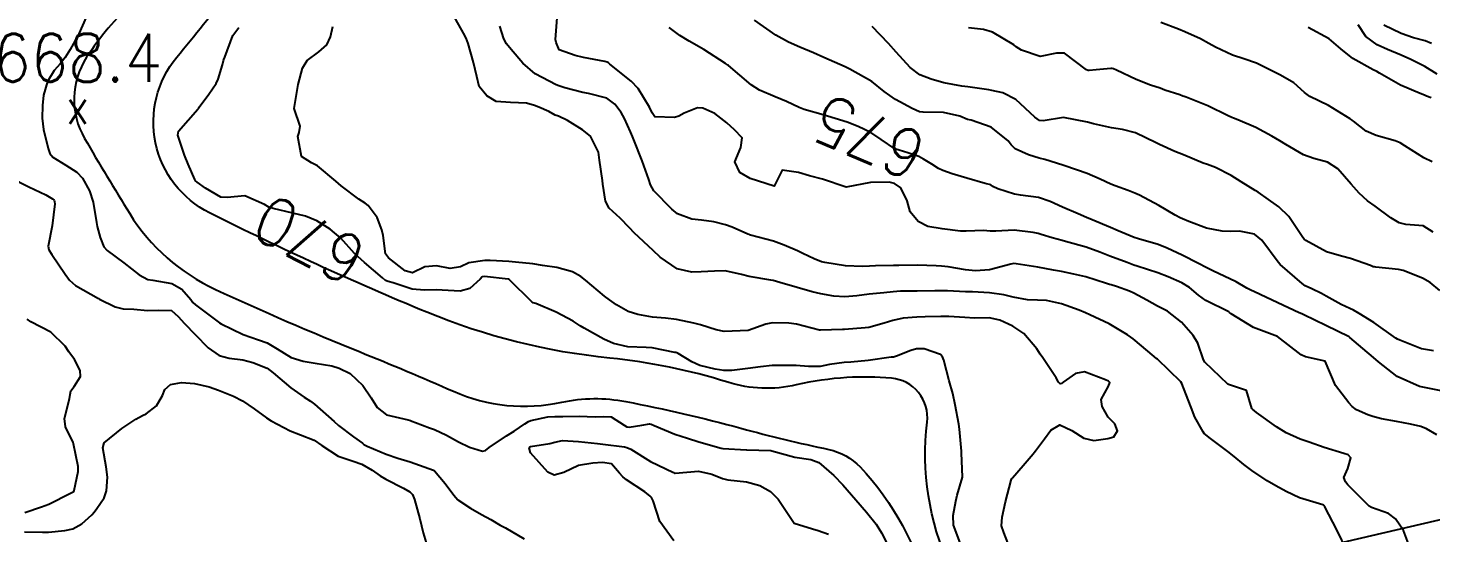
# Model space of a CAD drawing. Header units: metres. Extents: x 298520 to 308411, y 7433745 to 7450750.
# Drawn here: x 300560.7 to 300677.4, y 7444917 to 7444959 of the extents above; entities that cross this region are included whole.
import ezdxf
from ezdxf.enums import TextEntityAlignment as Align

# ---------------------------------------------------------------- set-up
doc = ezdxf.new("R2010")
doc.units = ezdxf.units.M
doc.header["$LTSCALE"] = 10
doc.linetypes.add('CONTINUO', pattern=[0])
for name, color, linetype in [('Cotas', 45, 'Continuous'), ('Curvas de Nivel 1m', 11, 'Continuous'), ('Curvas de Nivel 5m', 15, 'Continuous'), ('Hidrografia', 140, 'Continuous'), ('Pontos Cotados', 45, 'Continuous'), ('TEXTO', 45, 'Continuous')]:
    doc.layers.add(name, color=color, linetype=linetype)
doc.styles.add('Style-STANDARD', font='STANDARD.shx')

# ---------------------------------------------------------------- blocks, each defined once
blk = doc.blocks.new('ELVTXT_26')
at = {"layer": 'Pontos Cotados', "linetype": 'Continuous', "style": 'Style-STANDARD'}
for s, height, p in [('668.4', 4, (0, 4)), ('x', 3, (0, 0))]:
    blk.add_text(s, height=height, dxfattribs=at).set_placement(p, align=Align.MIDDLE_CENTER)

msp = doc.modelspace()

# ---------------------------------------------------------------- linework, layer by layer
at = {"layer": 'Curvas de Nivel 1m', "flags": 128}
for points, elevation in [([(300642.39, 7444915.73), (300641.84, 7444917.07), (300641.67, 7444917.64), (300641.71, 7444918.36), (300641.99, 7444919.64), (300642.46, 7444921.44), (300642.51, 7444921.58), (300642.56, 7444921.63), (300643.45, 7444922.65), (300644.28, 7444923.61), (300644.37, 7444923.72), (300644.49, 7444923.86), (300645.23, 7444924.87), (300645.76, 7444925.59), (300646.52, 7444926.03), (300647.52, 7444925.57), (300648.5, 7444924.92), (300649.33, 7444924.72), (300650.5, 7444924.89), (300651, 7444925.04), (300651.3, 7444925.53), (300651.09, 7444926.11), (300650.52, 7444926.66), (300650.02, 7444927.55), (300649.95, 7444928.13), (300650.55, 7444929.24), (300650.68, 7444929.54), (300650.55, 7444929.65), (300650.32, 7444929.78), (300648.57, 7444930.45), (300647.82, 7444930.31), (300646.78, 7444929.58), (300646.66, 7444929.48), (300646.55, 7444929.45), (300646.47, 7444929.5), (300646.41, 7444929.58), (300646.19, 7444929.95), (300645.09, 7444931.6), (300644.88, 7444931.9), (300644.59, 7444932.34), (300643.52, 7444933.62), (300642.61, 7444934.23), (300641.52, 7444934.74), (300640.62, 7444934.92), (300639.4, 7444934.89), (300638.62, 7444934.96), (300637.27, 7444935.05), (300636.62, 7444935.05), (300635.32, 7444935.02), (300634.62, 7444934.99), (300633.47, 7444934.89), (300632.62, 7444934.7), (300631.9, 7444934.48), (300630.61, 7444934.14), (300630.31, 7444934.09), (300628.61, 7444933.97), (300628.44, 7444933.96), (300626.6, 7444933.9), (300626.52, 7444933.91), (300624.61, 7444934.4), (300623.97, 7444934.5), (300622.61, 7444934.52), (300622.07, 7444934.41), (300620.6, 7444933.89), (300618.6, 7444933.79), (300617.92, 7444933.93), (300616.61, 7444934.36), (300616.07, 7444934.49), (300614.62, 7444934.78), (300613.7, 7444934.9), (300612.62, 7444934.99), (300611.42, 7444935.21), (300610.62, 7444935.46), (300609.64, 7444936.02), (300609.05, 7444936.44), (300608.64, 7444936.73), (300607.05, 7444938.06), (300606.66, 7444938.38), (300605.98, 7444938.75), (300604.67, 7444939.12), (300603.49, 7444939.27), (300602.67, 7444939.41), (300601.23, 7444939.57), (300600.68, 7444939.61), (300599.13, 7444939.7), (300598.68, 7444939.71), (300597.35, 7444939.5), (300596.67, 7444939.18), (300595.81, 7444939.04), (300594.67, 7444939.25), (300593.7, 7444939.18), (300592.66, 7444938.66), (300592.05, 7444938.85), (300590.68, 7444939.91), (300590.43, 7444940.25), (300590.23, 7444941.79), (300590.13, 7444942.26), (300589.73, 7444943.28), (300588.99, 7444944.28), (300588.73, 7444944.48), (300588.22, 7444944.8), (300586.75, 7444945.91), (300586.29, 7444946.3), (300584.77, 7444947.56), (300584.27, 7444947.83), (300583.45, 7444948.34), (300583.14, 7444950), (300583.24, 7444950.34), (300583.34, 7444950.88), (300582.82, 7444952.35), (300583.16, 7444954.35), (300583.51, 7444955.7), (300583.92, 7444956.33), (300584.88, 7444957.06), (300585.55, 7444957.65), (300585.86, 7444958.31), (300586.05, 7444959.17)], 671), ([(300670.4, 7444915.52), (300669.55, 7444917.31), (300668.54, 7444919.21), (300668.46, 7444919.32), (300668.43, 7444919.35), (300668.39, 7444919.37), (300666.44, 7444919.97), (300665.32, 7444920.49), (300664.46, 7444920.96), (300663.76, 7444921.38), (300662.47, 7444922.22), (300661.8, 7444922.72), (300661, 7444923.41), (300660.49, 7444923.82), (300659.04, 7444924.9), (300658.51, 7444925.32), (300658.42, 7444925.44), (300657.75, 7444926.68), (300657.42, 7444927.46), (300657.19, 7444928.11), (300656.66, 7444929.47), (300656.56, 7444929.62), (300654.62, 7444931.49), (300654.58, 7444931.53), (300654.36, 7444931.71), (300652.6, 7444933.19), (300652.42, 7444933.33), (300652.15, 7444933.52), (300650.62, 7444934.42), (300649.01, 7444935.17), (300648.63, 7444935.34), (300648.13, 7444935.57), (300646.64, 7444936.1), (300645.4, 7444936.36), (300644.64, 7444936.4), (300643.82, 7444936.44), (300642.64, 7444936.66), (300641.84, 7444936.84), (300640.65, 7444937), (300639.25, 7444937.08), (300638.65, 7444937.1), (300637.16, 7444937.18), (300636.65, 7444937.19), (300636.11, 7444937.17), (300634.65, 7444937.15), (300633.25, 7444937.14), (300632.65, 7444937.09), (300631.88, 7444937), (300630.64, 7444936.89), (300629.62, 7444936.76), (300628.64, 7444936.68), (300627.71, 7444936.74), (300626.64, 7444936.92), (300625.91, 7444937.1), (300624.65, 7444937.46), (300623.21, 7444937.86), (300622.66, 7444938.03), (300622.46, 7444938.07), (300620.66, 7444938.36), (300620.02, 7444938.54), (300618.67, 7444938.84), (300617.79, 7444938.81), (300616.67, 7444938.76), (300615.89, 7444938.72), (300614.67, 7444939), (300613.26, 7444939.98), (300612.69, 7444940.52), (300611.1, 7444942.01), (300610.71, 7444942.42), (300609.93, 7444943.23), (300609.04, 7444944.04), (300608.73, 7444944.63), (300608.51, 7444946.04), (300608.46, 7444946.34), (300608.22, 7444948.05), (300608.13, 7444948.7), (300607.48, 7444950.05), (300606.81, 7444950.56), (300605.56, 7444951.33), (300604.82, 7444951.69), (300604.53, 7444951.8), (300604.01, 7444952.09), (300603.17, 7444952.45), (300602.83, 7444952.58), (300602.15, 7444952.79), (300600.83, 7444952.84), (300599.62, 7444952.93), (300598.84, 7444953.4), (300598.22, 7444954.17), (300598.02, 7444955), (300597.74, 7444956.17), (300597.3, 7444957.76), (300597.13, 7444958.18), (300596.9, 7444958.6), (300596.02, 7444960.19)], 672), ([(300675.51, 7444916.13), (300675.09, 7444917.24), (300674.42, 7444918.2), (300673.83, 7444918.66), (300672.43, 7444919.17), (300672.24, 7444919.28), (300670.46, 7444921.05), (300670.26, 7444921.3), (300670.12, 7444921.65), (300670.47, 7444922.39), (300670.72, 7444923.3), (300670.49, 7444923.55), (300670.13, 7444923.66), (300668.5, 7444924.14), (300667.25, 7444924.59), (300666.51, 7444924.84), (300665.33, 7444925.36), (300664.52, 7444925.86), (300662.86, 7444927.06), (300662.53, 7444927.33), (300662.5, 7444927.36), (300662.49, 7444927.39), (300662.03, 7444928.88), (300660.55, 7444929.39), (300660.49, 7444929.42), (300658.58, 7444931.25), (300658.47, 7444931.44), (300657.98, 7444932.83), (300657.6, 7444933.46), (300656.62, 7444934.56), (300655.47, 7444935.48), (300654.91, 7444935.76), (300654.64, 7444935.9), (300653.75, 7444936.39), (300652.65, 7444936.99), (300652.29, 7444937.16), (300651.23, 7444937.53), (300650.78, 7444937.67), (300650.65, 7444937.71), (300650.39, 7444937.8), (300648.66, 7444938.33), (300647.66, 7444938.57), (300646.66, 7444938.78), (300645.98, 7444938.9), (300644.67, 7444939.14), (300642.87, 7444939.43), (300642.67, 7444939.45), (300642.43, 7444939.4), (300640.67, 7444938.92), (300639.5, 7444938.84), (300638.67, 7444938.93), (300637.21, 7444939.16), (300636.67, 7444939.22), (300636.21, 7444939.25), (300634.67, 7444939.31), (300633.12, 7444939.29), (300632.67, 7444939.28), (300631.17, 7444939.26), (300630.67, 7444939.24), (300630.09, 7444939.2), (300628.67, 7444939.26), (300626.97, 7444939.53), (300626.68, 7444939.6), (300626.09, 7444939.83), (300625.13, 7444940.29), (300624.69, 7444940.49), (300623.58, 7444940.98), (300622.7, 7444941.31), (300620.79, 7444941.81), (300620.7, 7444941.83), (300620.66, 7444941.85), (300620.55, 7444941.89), (300619.27, 7444942.47), (300618.71, 7444942.66), (300617.73, 7444942.92), (300616.71, 7444943.06), (300615.9, 7444943.14), (300614.72, 7444943.59), (300614.25, 7444943.97), (300612.75, 7444945.5), (300612.47, 7444945.99), (300612.32, 7444946.44), (300611.78, 7444948), (300611.08, 7444949.73), (300610.97, 7444950.01), (300610.81, 7444950.4), (300610.3, 7444951.5), (300610.02, 7444952.02), (300609.51, 7444952.71), (300608.83, 7444953.2), (300607.31, 7444953.58), (300606.84, 7444953.66), (300605.35, 7444954.07), (300604.85, 7444954.23), (300604.62, 7444954.31), (300602.86, 7444955.22), (300601.86, 7444956.12), (300600.88, 7444957.26), (300600.49, 7444957.73), (300600.28, 7444958.14), (300599.94, 7444959.18)], 673), ([(300677.87, 7444925.21), (300676.99, 7444925.7), (300676.52, 7444925.89), (300675.66, 7444926.1), (300674.52, 7444926.32), (300673.25, 7444926.54), (300672.53, 7444926.73), (300672.13, 7444926.87), (300671.19, 7444927.29), (300670.81, 7444927.57), (300670.54, 7444927.86), (300669.44, 7444929.31), (300668.58, 7444931.32), (300666.94, 7444931.69), (300666.59, 7444931.86), (300664.6, 7444933.37), (300662.61, 7444934.14), (300660.77, 7444935.27), (300660.63, 7444935.38), (300660.56, 7444935.42), (300658.64, 7444936.38), (300658.03, 7444936.83), (300657.29, 7444937.45), (300656.66, 7444937.83), (300655.53, 7444938.34), (300654.66, 7444938.68), (300652.95, 7444939.23), (300652.67, 7444939.31), (300652.52, 7444939.36), (300652.11, 7444939.52), (300650.68, 7444940.06), (300649.84, 7444940.4), (300648.69, 7444940.81), (300646.99, 7444941.29), (300646.7, 7444941.36), (300645.86, 7444941.59), (300644.96, 7444941.86), (300644.71, 7444941.94), (300644.28, 7444942.04), (300642.71, 7444942.21), (300641.19, 7444942.13), (300640.71, 7444942.14), (300640.17, 7444942.2), (300638.71, 7444942.15), (300638.24, 7444942.15), (300636.71, 7444942.33), (300635.54, 7444942.54), (300634.72, 7444942.95), (300634.07, 7444943.74), (300633.8, 7444944.67), (300633.29, 7444945.74), (300632.76, 7444946.09), (300632.31, 7444946.21), (300630.76, 7444946.19), (300628.75, 7444945.8), (300626.76, 7444946.47), (300625.68, 7444946.75), (300624.76, 7444947.02), (300623.42, 7444947.21), (300622.75, 7444945.87), (300620.76, 7444946.53), (300619.89, 7444947.03), (300619.48, 7444947.91), (300619.98, 7444949.1), (300620.09, 7444949.9), (300619.46, 7444950.56), (300618.81, 7444951.15), (300617.81, 7444951.93), (300616.83, 7444952.36), (300616.37, 7444952.4), (300615.27, 7444951.96), (300614.82, 7444951.71), (300614.45, 7444951.6), (300612.82, 7444951.64), (300612.6, 7444951.99), (300612.38, 7444952.44), (300611.43, 7444954), (300610.85, 7444954.62), (300609.09, 7444956.04), (300608.97, 7444956.13), (300608.87, 7444956.19), (300608.68, 7444956.24), (300606.88, 7444956.59), (300606.19, 7444956.76), (300604.88, 7444957.23), (300604.63, 7444957.83), (300604.57, 7444958.08), (300604.7, 7444959.87)], 674), ([(300677.58, 7444932.2), (300676.59, 7444932.36), (300674.79, 7444933.06), (300674.6, 7444933.16), (300674.46, 7444933.25), (300672.62, 7444934.53), (300671.41, 7444935.29), (300670.92, 7444935.58), (300670.64, 7444935.71), (300669.9, 7444936.04), (300668.65, 7444936.74), (300668.27, 7444936.95), (300667.47, 7444937.34), (300666.91, 7444937.6), (300666.66, 7444937.78), (300664.84, 7444939.37), (300664.68, 7444939.55), (300663.3, 7444941.38), (300662.71, 7444941.88), (300661.44, 7444942.13), (300660.71, 7444942.12), (300660, 7444942.14), (300658.71, 7444942.4), (300657.24, 7444942.93), (300656.72, 7444943.17), (300656.51, 7444943.26), (300656.1, 7444943.47), (300654.73, 7444944.28), (300653.13, 7444945.12), (300652.75, 7444945.29), (300652.19, 7444945.52), (300651.12, 7444945.9), (300650.76, 7444946.04), (300649.85, 7444946.46), (300648.77, 7444946.94), (300646.93, 7444947.58), (300646.77, 7444947.64), (300645.27, 7444948.1), (300644.78, 7444948.22), (300643.9, 7444948.5), (300642.79, 7444949), (300642.47, 7444949.31), (300642.22, 7444949.64), (300640.81, 7444950.79), (300639.13, 7444951.36), (300638.82, 7444951.43), (300638.2, 7444951.69), (300636.83, 7444952.02), (300635.13, 7444952.03), (300634.83, 7444952.07), (300634.22, 7444952.35), (300632.84, 7444953.09), (300631.91, 7444953.76), (300630.86, 7444954.58), (300629.05, 7444955.62), (300628.87, 7444955.7), (300628.65, 7444955.8), (300626.88, 7444956.59), (300626.01, 7444956.96), (300624.89, 7444957.44), (300623.94, 7444957.86), (300622.9, 7444958.43), (300621.12, 7444959.68)], 676), ([(300678.12, 7444937.21), (300677.32, 7444937.88), (300676.66, 7444938.24), (300675.06, 7444938.86), (300674.67, 7444938.95), (300672.8, 7444939.14), (300672.67, 7444939.16), (300672.58, 7444939.18), (300672.34, 7444939.28), (300670.68, 7444939.87), (300669.93, 7444940.07), (300668.69, 7444940.42), (300666.98, 7444941.35), (300666.82, 7444941.46), (300666.71, 7444941.61), (300665.55, 7444943.36), (300664.73, 7444944.17), (300662.99, 7444945.39), (300662.75, 7444945.53), (300661.59, 7444946.23), (300660.77, 7444946.76), (300659.46, 7444947.43), (300658.78, 7444947.67), (300658.42, 7444947.8), (300656.78, 7444948.48), (300656.08, 7444948.77), (300654.79, 7444949.34), (300654.51, 7444949.49), (300652.8, 7444950.31), (300651.73, 7444950.6), (300650.81, 7444950.72), (300649.3, 7444951.07), (300648.82, 7444951.2), (300646.82, 7444951.58), (300645.12, 7444951.31), (300644.82, 7444951.33), (300644.42, 7444951.61), (300642.84, 7444953.09), (300641.76, 7444953.64), (300640.85, 7444953.85), (300640.61, 7444953.89), (300638.85, 7444954.13), (300638.35, 7444954.19), (300636.85, 7444954.47), (300635.8, 7444954.77), (300634.86, 7444955.15), (300634.07, 7444955.74), (300632.89, 7444957.04), (300632.25, 7444957.76), (300630.91, 7444959.15)], 677), ([(300677.47, 7444947.91), (300676.78, 7444948.23), (300675.19, 7444949.25), (300674.8, 7444949.48), (300674.4, 7444949.66), (300672.81, 7444950.1), (300671.99, 7444950.47), (300670.92, 7444951.3), (300670.86, 7444951.34), (300670.82, 7444951.37), (300670.66, 7444951.47), (300668.84, 7444952.58), (300667.31, 7444953.34), (300666.85, 7444953.67), (300665.98, 7444954.48), (300664.86, 7444955.11), (300664.32, 7444955.38), (300662.87, 7444956.11), (300661.82, 7444956.47), (300660.88, 7444956.78), (300659.45, 7444957.43), (300658.9, 7444957.74), (300658.2, 7444958.14), (300656.91, 7444958.72), (300656.37, 7444958.93), (300654.91, 7444959.49)], 679), ([(300677.9, 7444955.21), (300676.87, 7444955.83), (300675.7, 7444956.43), (300674.89, 7444956.78), (300673.75, 7444957.26), (300672.9, 7444957.64), (300671.95, 7444958.34), (300671.31, 7444959.29)], 681), ([(300677.42, 7444957.74), (300676.9, 7444957.96), (300675.93, 7444958.21), (300674.91, 7444958.58), (300673.45, 7444959.26)], 682), ([(300677.56, 7444942.06), (300676.72, 7444942.59), (300675.28, 7444942.69), (300674.72, 7444942.83), (300674.05, 7444943.26), (300672.73, 7444944.21), (300672.1, 7444944.65), (300671.41, 7444945.29), (300670.75, 7444946.04), (300669.64, 7444947.31), (300668.78, 7444947.88), (300667.63, 7444948.19), (300666.78, 7444948.49), (300665.31, 7444949.36), (300664.8, 7444949.65), (300664.13, 7444950.05), (300662.81, 7444950.77), (300661.3, 7444951.41), (300660.94, 7444951.54), (300660.82, 7444951.59), (300660.51, 7444951.74), (300658.83, 7444952.56), (300657.01, 7444953.29), (300656.84, 7444953.34), (300656.75, 7444953.37), (300656.48, 7444953.47), (300655.25, 7444953.88), (300654.85, 7444954.02), (300654.06, 7444954.29), (300652.86, 7444954.75), (300651.23, 7444955.53), (300650.97, 7444955.64), (300650.87, 7444955.66), (300650.74, 7444955.67), (300649.53, 7444955.55), (300648.94, 7444955.5), (300648.87, 7444955.51), (300648.74, 7444955.56), (300646.89, 7444956.94), (300646.24, 7444956.95), (300644.88, 7444956.67), (300643.33, 7444957.18), (300642.89, 7444957.47), (300642.67, 7444957.63), (300640.9, 7444958.68), (300640.15, 7444958.9), (300638.91, 7444959.06)], 678), ([(300559.18, 7444946.63), (300560.75, 7444945.83), (300562.18, 7444945.15), (300562.74, 7444944.83), (300562.86, 7444944.72), (300562.91, 7444944.59), (300562.92, 7444944.4), (300562.7, 7444942.59), (300562.38, 7444940.9), (300562.43, 7444940.59), (300562.68, 7444940.2), (300563.77, 7444938.57), (300564.14, 7444938.06), (300564.64, 7444937.63), (300566.55, 7444936.54), (300566.63, 7444936.49), (300567.95, 7444935.84), (300568.62, 7444935.69), (300569.49, 7444935.64), (300570.62, 7444935.53), (300571.53, 7444935.57), (300572.62, 7444935.55), (300573.19, 7444935.03), (300573.71, 7444934.45), (300574.6, 7444933.54), (300575.68, 7444932.43), (300576.58, 7444931.8), (300577.42, 7444931.57), (300578.57, 7444931.43), (300579.4, 7444931.21), (300580.57, 7444930.74), (300581.08, 7444930.36), (300582.54, 7444929.12), (300583.67, 7444928.33), (300584.2, 7444928), (300584.53, 7444927.76), (300586.16, 7444926.3), (300586.51, 7444925.99), (300587.76, 7444925.02), (300588.5, 7444924.5), (300588.63, 7444924.41), (300588.9, 7444924.27), (300590.48, 7444923.6), (300591.46, 7444923.26), (300592.47, 7444922.96), (300594.41, 7444922.27), (300594.46, 7444922.24), (300594.5, 7444922.21), (300595.39, 7444921.14), (300596.1, 7444920.19), (300596.44, 7444919.8), (300597.5, 7444919.09), (300598.42, 7444918.58), (300599.19, 7444918.15), (300599.97, 7444917.7), (300600.41, 7444917.46), (300601.96, 7444916.55)], 671), ([(300560.42, 7444918.73), (300561.81, 7444919.21), (300562.43, 7444919.44), (300564.23, 7444920.35), (300564.44, 7444920.46), (300564.5, 7444920.5), (300564.53, 7444920.56), (300564.87, 7444922.15), (300564.87, 7444922.56), (300564.49, 7444924.44), (300564.45, 7444924.56), (300563.81, 7444925.87), (300563.73, 7444926.57), (300564.15, 7444928.19), (300564.21, 7444928.56), (300564.25, 7444928.85), (300564.54, 7444929.23), (300565.05, 7444930.06), (300565.03, 7444930.56), (300564.57, 7444931.47), (300564.1, 7444932.09), (300563.78, 7444932.57), (300562.6, 7444933.74), (300560.93, 7444934.61), (300560.61, 7444934.82)], 671), ([(300560.4, 7444917.12), (300561.9, 7444917.1), (300562.4, 7444917.11), (300563.75, 7444917.23), (300564.41, 7444917.37), (300565.16, 7444917.8), (300566.01, 7444918.54), (300566.2, 7444918.77), (300566.43, 7444919.06), (300567.02, 7444919.95), (300567.22, 7444920.53), (300567.31, 7444921.68), (300567.19, 7444922.53), (300566.91, 7444924.11), (300567.02, 7444924.53), (300568.51, 7444925.72), (300569.67, 7444926.5), (300570.21, 7444926.8), (300570.52, 7444926.96), (300571.39, 7444927.62), (300571.87, 7444928.48), (300572.06, 7444928.96), (300572.55, 7444929.38), (300573.47, 7444929.54), (300574.55, 7444929.47), (300575.77, 7444929.2), (300576.54, 7444928.91), (300577.77, 7444928.41), (300578.53, 7444928.02), (300579.49, 7444927.35), (300580.52, 7444926.61), (300580.91, 7444926.37), (300582.5, 7444925.53), (300583.36, 7444925.19), (300584.5, 7444924.75), (300585.14, 7444924.31), (300586.48, 7444923.43), (300587.74, 7444923.02), (300588.47, 7444922.77), (300589.33, 7444922.27), (300589.99, 7444921.78), (300590.46, 7444921.52), (300591.92, 7444920.76), (300592.45, 7444920.45), (300592.66, 7444920.23), (300592.84, 7444919.83), (300593.28, 7444918.22), (300593.57, 7444917.05), (300593.81, 7444916.22)], 672), ([(300614.4, 7444916.39), (300613.25, 7444917.98), (300612.7, 7444919.72), (300612.54, 7444919.99), (300612.44, 7444920.1), (300611.99, 7444920.45), (300610.46, 7444921.47), (300610.15, 7444921.7), (300609.9, 7444922.02), (300609.23, 7444922.79), (300608.47, 7444922.89), (300607.68, 7444922.84), (300606.47, 7444922.64), (300605.27, 7444922.08), (300604.46, 7444921.84), (300603.94, 7444922.1), (300602.49, 7444923.69), (300602.36, 7444924.11), (300602.42, 7444924.19), (300602.49, 7444924.22), (300604.1, 7444924.49), (300604.5, 7444924.6), (300605.15, 7444924.73), (300606.49, 7444924.65), (300608.06, 7444924.48), (300608.49, 7444924.43), (300610.29, 7444924.21), (300610.49, 7444924.15), (300610.83, 7444924.01), (300612.47, 7444922.99), (300614.38, 7444922.06), (300614.46, 7444922.02), (300614.51, 7444922.02), (300616.47, 7444922.17), (300617.56, 7444921.93), (300618.46, 7444921.57), (300618.91, 7444921.47), (300620.46, 7444921.28), (300621.56, 7444920.99), (300622.45, 7444920.5), (300623.09, 7444919.86), (300624.41, 7444917.85), (300625.95, 7444917.37), (300626.41, 7444917.24), (300627.28, 7444916.93)], 671)]:
    msp.add_lwpolyline(points, dxfattribs=dict(at, elevation=elevation))
at = {"layer": 'Curvas de Nivel 5m', "flags": 128}
for points, elevation in [([(300565.53, 7444959.93), (300564.93, 7444958.56), (300564.92, 7444958.54), (300564.89, 7444958.5), (300564.2, 7444957.25), (300563.79, 7444956.57), (300563.38, 7444956.06), (300562.86, 7444955.49), (300562.31, 7444954.59), (300561.99, 7444953.44), (300561.9, 7444952.6), (300561.88, 7444951.53), (300561.98, 7444950.6), (300562.36, 7444949.01), (300562.52, 7444948.59), (300562.77, 7444948.3), (300563.83, 7444947.64), (300564.76, 7444947.05), (300565.23, 7444946.56), (300565.81, 7444945.48), (300566.12, 7444944.55), (300566.39, 7444942.87), (300566.44, 7444942.54), (300566.69, 7444941.6), (300567, 7444940.85), (300567.28, 7444940.53), (300568.67, 7444939.51), (300569.95, 7444938.5), (300570.65, 7444938.13), (300571.07, 7444938.06), (300572.65, 7444937.8), (300573.49, 7444937.31), (300574.23, 7444936.45), (300574.41, 7444936.22), (300574.63, 7444936.01), (300576.28, 7444934.76), (300576.61, 7444934.51), (300576.76, 7444934.42), (300578.6, 7444933.54), (300579.86, 7444933.11), (300580.59, 7444932.86), (300581.42, 7444932.36), (300582.58, 7444931.63), (300583.57, 7444931.33), (300584.57, 7444931.17), (300585.95, 7444930.93), (300586.57, 7444930.75), (300587.48, 7444930.29), (300588.55, 7444929.29), (300589.22, 7444928.27), (300589.74, 7444927.48), (300590.52, 7444926.86), (300592.31, 7444926.44), (300592.51, 7444926.38), (300592.62, 7444926.33), (300592.91, 7444926.22), (300594.08, 7444925.78), (300594.51, 7444925.63), (300595.49, 7444925.18), (300596.5, 7444924.62), (300597.42, 7444924.17), (300598.49, 7444923.83), (300598.75, 7444923.9), (300599.06, 7444924.15), (300600.5, 7444925.12), (300601.13, 7444925.5), (300602.02, 7444926.11), (300602.31, 7444926.31), (300602.52, 7444926.39), (300603.92, 7444926.69), (300604.52, 7444926.72), (300605.16, 7444926.72), (300606.52, 7444926.76), (300607.86, 7444926.71), (300608.52, 7444926.73), (300609.2, 7444926.71), (300610.28, 7444926.01), (300610.51, 7444925.87), (300610.68, 7444925.83), (300611.74, 7444926), (300612.38, 7444926.12), (300612.51, 7444926.1), (300612.78, 7444925.99), (300614.5, 7444925.26), (300615.55, 7444924.91), (300616.49, 7444924.61), (300618.33, 7444924.08), (300618.48, 7444924.05), (300620.44, 7444923.95), (300620.48, 7444923.94), (300622.46, 7444923.9), (300622.48, 7444923.9), (300622.56, 7444923.87), (300624.48, 7444923.35), (300625.8, 7444923.16), (300626.47, 7444922.89), (300627.71, 7444921.81), (300628.46, 7444921.03), (300629.53, 7444919.79), (300630.43, 7444918.76), (300631.22, 7444917.77), (300631.69, 7444917.05), (300632.35, 7444915.75)], 670), ([(300638.39, 7444915.78), (300637.67, 7444917.69), (300637.63, 7444918.48), (300637.85, 7444919.69), (300637.97, 7444920.17), (300638.42, 7444921.68), (300638.42, 7444921.72), (300638.34, 7444923.68), (300638.33, 7444923.84), (300638.17, 7444925.68), (300638.11, 7444926.09), (300637.81, 7444927.69), (300637.6, 7444928.64), (300637.3, 7444929.69), (300636.86, 7444931.42), (300636.76, 7444931.7), (300636.58, 7444931.88), (300635.23, 7444932.36), (300634.59, 7444932.34), (300634.11, 7444932.21), (300632.92, 7444931.75), (300632.68, 7444931.65), (300632.58, 7444931.65), (300632.48, 7444931.65), (300630.58, 7444931.39), (300629.13, 7444931.24), (300628.58, 7444931.21), (300627.34, 7444931.05), (300626.57, 7444930.88), (300625.61, 7444930.88), (300624.57, 7444930.96), (300623.45, 7444930.98), (300622.57, 7444930.96), (300621.6, 7444930.85), (300620.57, 7444930.72), (300619.22, 7444930.56), (300618.57, 7444930.56), (300617.84, 7444930.66), (300616.57, 7444930.97), (300615.9, 7444931.28), (300614.77, 7444931.97), (300614.65, 7444932.03), (300614.58, 7444932.05), (300614.5, 7444932.06), (300612.59, 7444932.44), (300612.11, 7444932.47), (300610.59, 7444932.52), (300609.38, 7444932.81), (300608.59, 7444933.16), (300606.95, 7444934.06), (300606.61, 7444934.27), (300606.04, 7444934.64), (300604.62, 7444935.41), (300602.92, 7444936.11), (300602.71, 7444936.19), (300602.63, 7444936.24), (300600.71, 7444938.13), (300600.65, 7444938.16), (300600.62, 7444938.16), (300598.66, 7444938.38), (300598.47, 7444938.34), (300598.29, 7444938.16), (300597.45, 7444937.36), (300596.64, 7444937.16), (300595.63, 7444937.21), (300594.64, 7444937.25), (300593.66, 7444937.23), (300592.64, 7444937.32), (300591.06, 7444937.84), (300590.65, 7444937.96), (300590.43, 7444938.04), (300590.17, 7444938.26), (300588.67, 7444939.53), (300587.86, 7444940.29), (300586.7, 7444941.55), (300585.83, 7444942.31), (300584.71, 7444943.01), (300583.77, 7444943.39), (300582.72, 7444943.65), (300581.07, 7444944.02), (300580.72, 7444944.14), (300580.36, 7444944.37), (300578.73, 7444945.07), (300577.27, 7444944.95), (300576.74, 7444944.98), (300575.46, 7444945.72), (300574.75, 7444946.21), (300574.63, 7444946.32), (300574.58, 7444946.44), (300574.02, 7444947.7), (300573.7, 7444948.46), (300573.15, 7444950.11), (300573.2, 7444950.46), (300574.82, 7444952.28), (300574.89, 7444952.37), (300574.94, 7444952.44), (300575.72, 7444953.54), (300576.33, 7444954.43), (300576.5, 7444954.77), (300576.87, 7444955.98), (300576.96, 7444956.33), (300576.99, 7444956.42), (300577.07, 7444956.61), (300577.73, 7444958.41), (300578.22, 7444959.08)], 670), ([(300678.22, 7444928.87), (300676.55, 7444929.2), (300676.41, 7444929.23), (300674.56, 7444930.04), (300673.01, 7444931.27), (300672.59, 7444931.63), (300671.7, 7444932.39), (300670.63, 7444933.3), (300670.6, 7444933.32), (300670.57, 7444933.34), (300668.62, 7444934.29), (300666.8, 7444935.18), (300666.63, 7444935.26), (300666.42, 7444935.35), (300664.64, 7444936.17), (300663.16, 7444936.87), (300662.65, 7444937.11), (300662.46, 7444937.2), (300662.07, 7444937.4), (300661.17, 7444937.92), (300660.66, 7444938.17), (300659.29, 7444938.81), (300658.67, 7444939.12), (300658.05, 7444939.45), (300656.68, 7444940.14), (300655.44, 7444940.73), (300654.7, 7444941.03), (300653.04, 7444941.51), (300652.7, 7444941.61), (300651.35, 7444942.17), (300650.71, 7444942.44), (300649.19, 7444943.08), (300648.72, 7444943.28), (300648.03, 7444943.57), (300646.73, 7444944.14), (300645.71, 7444944.62), (300644.74, 7444944.95), (300643.23, 7444945.14), (300642.75, 7444945.23), (300641.36, 7444945.65), (300640.95, 7444945.85), (300640.76, 7444945.98), (300640.31, 7444946.11), (300638.76, 7444946.54), (300637.56, 7444946.9), (300636.77, 7444947.18), (300636.43, 7444947.36), (300635.87, 7444947.71), (300635.18, 7444948.13), (300634.78, 7444948.34), (300633.86, 7444948.66), (300632.79, 7444949), (300631.65, 7444949.76), (300630.8, 7444950.34), (300629.75, 7444950.85), (300628.81, 7444951.2), (300626.82, 7444951.82), (300625.25, 7444952.26), (300624.83, 7444952.42), (300623.78, 7444952.91), (300622.84, 7444953.32), (300621.54, 7444953.88), (300620.85, 7444954.3), (300618.94, 7444955.92), (300618.9, 7444955.95), (300618.87, 7444955.97), (300618.71, 7444956.08), (300616.89, 7444957.25), (300615.67, 7444957.95), (300614.9, 7444958.4), (300614.01, 7444959.08)], 675), ([(300677.38, 7444953.22), (300677, 7444953.38), (300676.85, 7444953.44), (300676.49, 7444953.59), (300674.85, 7444954.27), (300673.1, 7444955.27), (300672.87, 7444955.41), (300672.57, 7444955.57), (300670.88, 7444956.51), (300669.89, 7444957.31), (300668.9, 7444958.13), (300667.16, 7444959.09)], 680)]:
    msp.add_lwpolyline(points, dxfattribs=dict(at, elevation=elevation))
at = {"layer": 'Hidrografia'}
for points in [[(300637.35, 7444914.26, -0.138278), (300635.47, 7444926.26, 0.42438), (300632.5, 7444929.91, 0.036345), (300628.79, 7444929.96, 0.041555), (300624.59, 7444929.35, -0.133488), (300618.9, 7444929.57, 0.051063), (300609.09, 7444931.58, -0.072949), (300593.85, 7444935.4, -0.018729), (300575.79, 7444943.66, -0.481318), (300573.06, 7444956.61, 0.005777), (300577.49, 7444962.1, 0.351957), (300577.38, 7444973.05, 0.045067), (300569.32, 7444981.24, -0.177796), (300561.65, 7444994.78, 0.243431), (300552.98, 7445006.41, -0.088483)], [(300556.55, 7444996, 0.076666), (300563.84, 7444979.73, 0.050501), (300570.02, 7444972.01, -0.254685), (300571.89, 7444965.45, -0.151348), (300569.44, 7444961.19, 0.061343), (300565.57, 7444956.6, 0.282872), (300565.4, 7444949.85, 0.007909), (300569.15, 7444943.6, 0.145762), (300576.28, 7444937.3, 0.013294), (300588.25, 7444932.12, -0.008616), (300596.08, 7444928.82, 0.158621), (300605.08, 7444927.91, -0.100857), (300610.41, 7444927.97, -0.019297), (300619.99, 7444925.75, 0.014076), (300627.3, 7444923.98, -0.15249), (300629.89, 7444922.53, -0.129423), (300635.59, 7444912.05, -0.050057)]]:
    msp.add_lwpolyline(points, format="xyb", dxfattribs=at)
at = {"layer": 'TEXTO', "linetype": 'CONTINUO'}
msp.add_polyline3d([(300536.2, 7444885.1, 0), (300737.36, 7444931.93, 0)], dxfattribs=at)

# ---------------------------------------------------------------- block references
at = {"layer": 'Pontos Cotados', "linetype": 'Continuous'}
msp.add_blockref('ELVTXT_26', (300564.82, 7444952.56, 668.44), dxfattribs=at)

# ---------------------------------------------------------------- texts
at = {"layer": 'Cotas', "style": 'Style-STANDARD'}
for s, rotation, p in [('675', 156.5976, (300630.65, 7444949.94, 675)), ('670', 152.6935, (300584.1, 7444941.41, 670))]:
    msp.add_text(s, height=4, rotation=rotation, dxfattribs=at).set_placement(p, align=Align.MIDDLE_CENTER)

doc.saveas('drawing.dxf')
